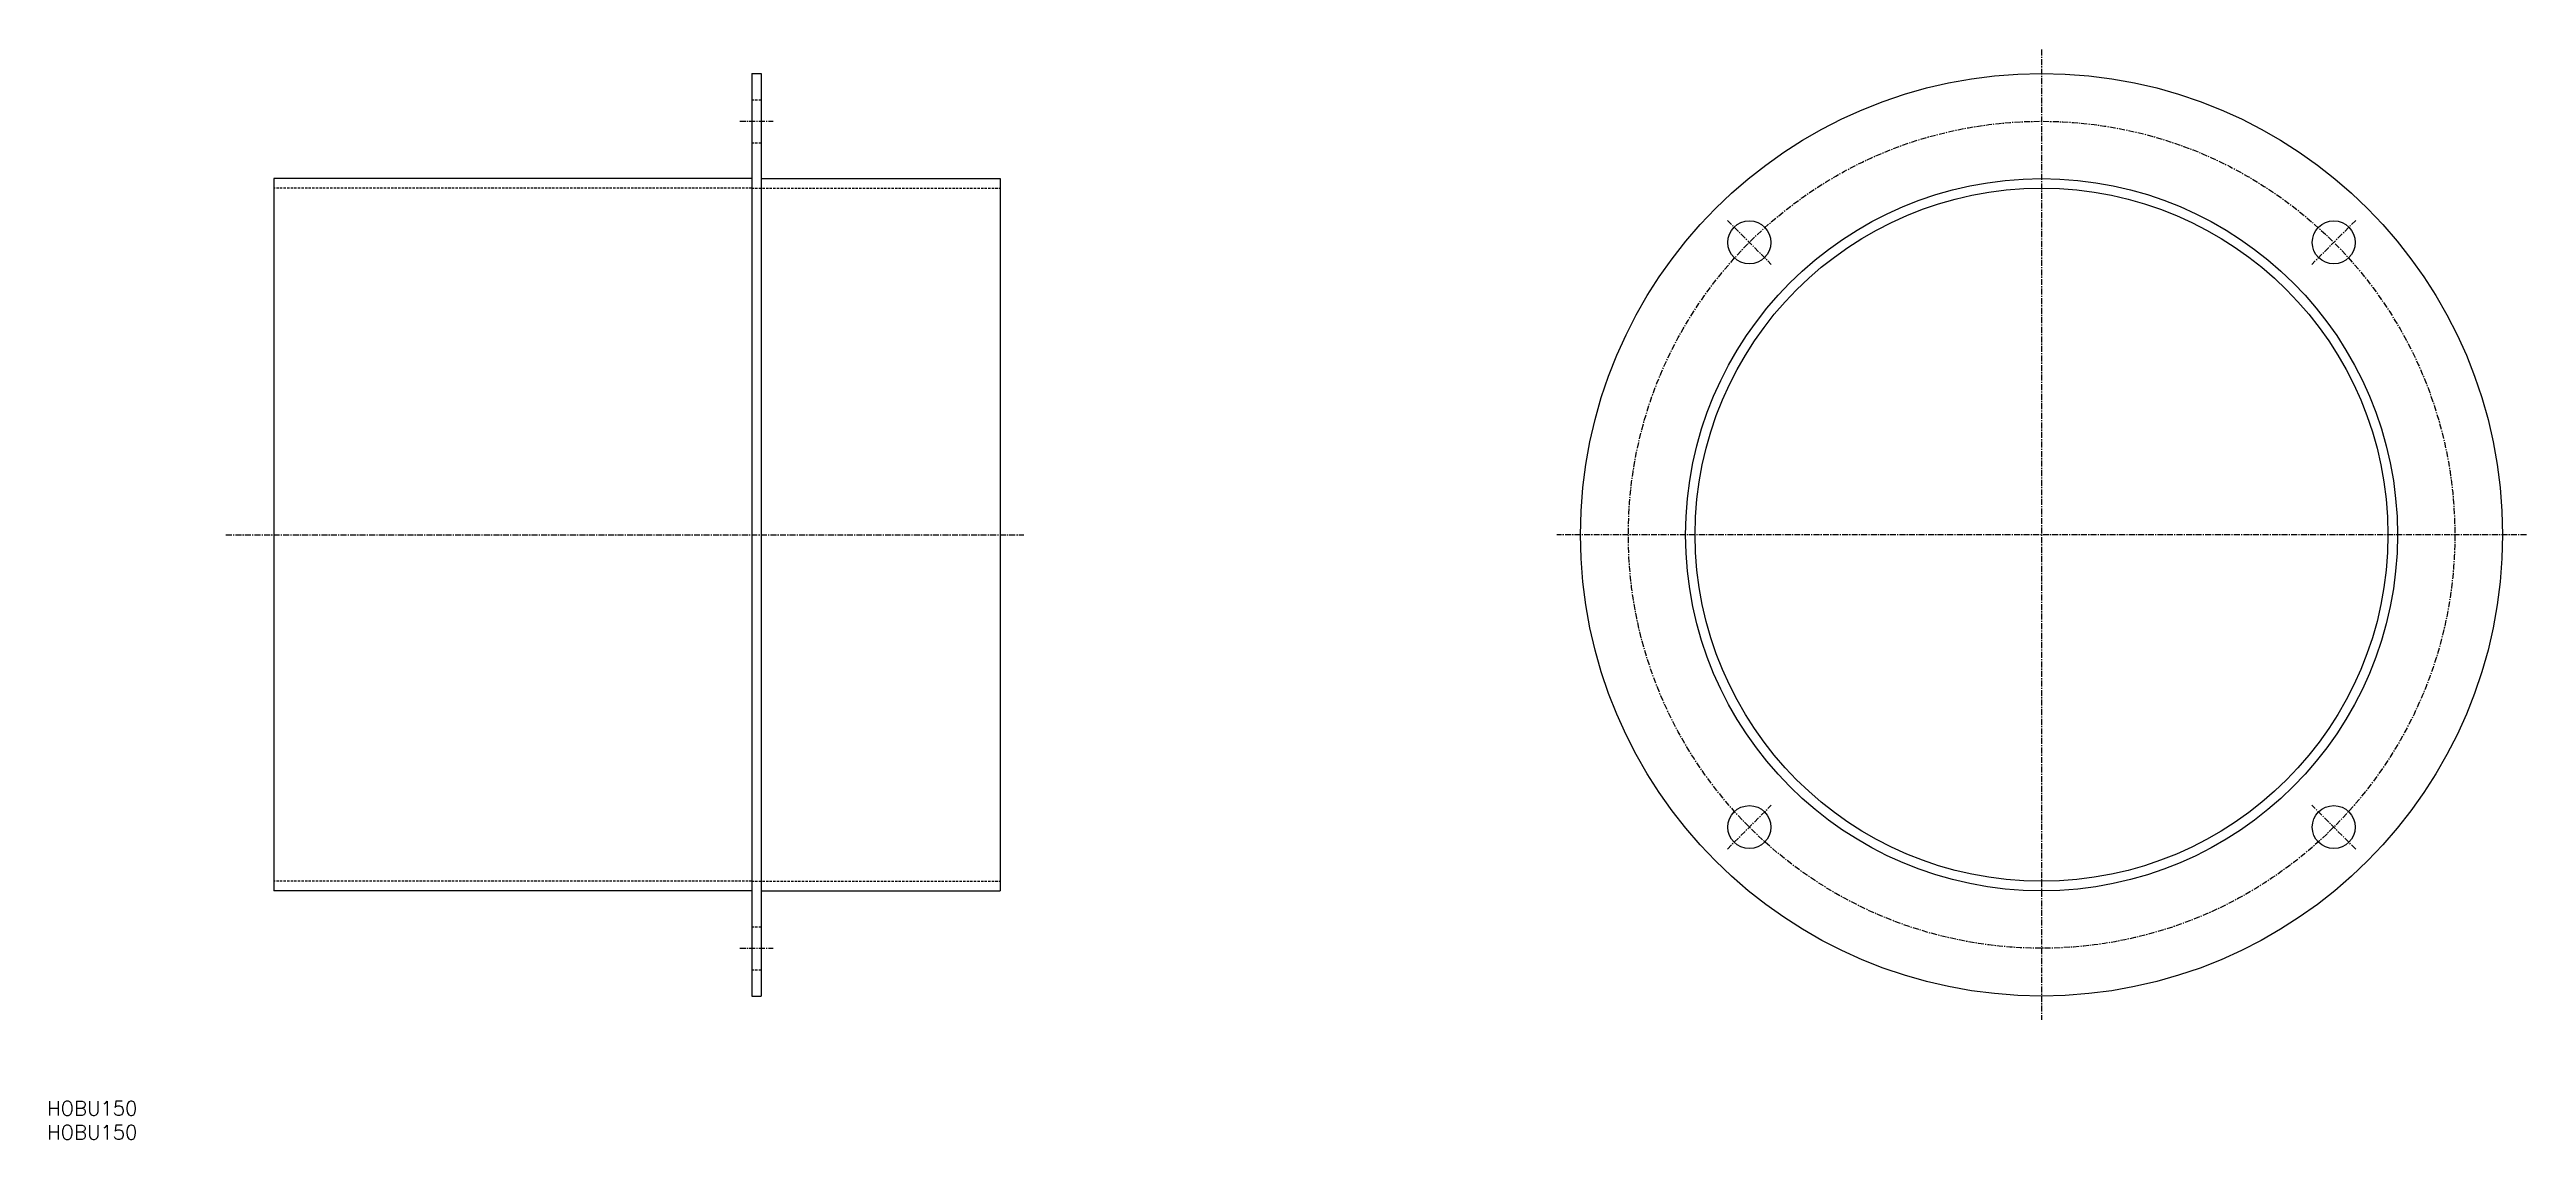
# Model space of a CAD drawing. Extents: x 1 to 519, y 0 to 228.
import ezdxf

# ---------------------------------------------------------------- set-up
doc = ezdxf.new("R2010")
doc.units = 0
doc.linetypes.add('CENTER', pattern=[2, 1.25, -0.25, 0.25, -0.25])
doc.linetypes.add('DASHED', pattern=[0.75, 0.5, -0.25])
doc.layers.get('0').update_dxf_attribs({"linetype": 'CONTINUOUS'})
doc.layers.add('CENTER', color=1, linetype='CENTER')
doc.styles.get("Standard").update_dxf_attribs({"font": 'txt.shx'})

msp = doc.modelspace()

# ---------------------------------------------------------------- linework, layer by layer
at = {"color": 7, "linetype": 'CONTINUOUS'}
for p, q in [((147.49, 223), (147.49, 30)), ((147.49, 223), (149.49, 223)), ((149.49, 223), (149.49, 30)), ((47.49, 201), (47.49, 52)), ((147.49, 201), (47.49, 201)), ((149.49, 201), (199.49, 201)), ((199.49, 201), (199.49, 52)), ((147.49, 52), (47.49, 52)), ((149.49, 52), (199.49, 52)), ((147.49, 30), (149.49, 30))]:
    msp.add_line(p, q, dxfattribs=at)
at = {"color": 3, "linetype": 'DASHED'}
for p, q in [((147.49, 217.5), (149.49, 217.5)), ((147.49, 208.5), (149.49, 208.5)), ((147.49, 199), (47.49, 199)), ((147.49, 199), (199.49, 199)), ((147.49, 54), (47.49, 54)), ((147.49, 54), (199.49, 54)), ((147.49, 44.5), (149.49, 44.5)), ((147.49, 35.5), (149.49, 35.5))]:
    msp.add_line(p, q, dxfattribs=at)
at = {"color": 7, "linetype": 'CONTINUOUS'}
for centre, radius in [((417.49, 126.5), 96.5), ((417.49, 126.5), 74.5), ((417.49, 126.5), 72.5), ((356.32, 187.66), 4.5), ((478.65, 187.66), 4.5), ((356.32, 65.34), 4.5), ((478.65, 65.34), 4.5)]:
    msp.add_circle(centre, radius, dxfattribs=at)
at = {"layer": 'CENTER', "color": 1, "linetype": 'CENTER'}
for p, q in [((417.49, 228), (417.49, 25)), ((144.99, 213), (151.99, 213)), ((351.73, 192.26), (360.92, 183.07)), ((483.25, 192.26), (474.06, 183.07)), ((37.42, 126.5), (204.49, 126.5)), ((518.99, 126.5), (315.99, 126.5)), ((351.73, 60.74), (360.92, 69.93)), ((483.25, 60.74), (474.06, 69.93)), ((144.99, 40), (151.99, 40))]:
    msp.add_line(p, q, dxfattribs=at)
msp.add_circle((417.49, 126.5), 86.5, dxfattribs=at)

# ---------------------------------------------------------------- texts
at = {"color": 7, "linetype": 'CONTINUOUS'}
for p in [(0, 5), (0, 0)]:
    msp.add_text('HOBU150', height=3, dxfattribs=at).set_placement(p)

doc.saveas('drawing.dxf')
